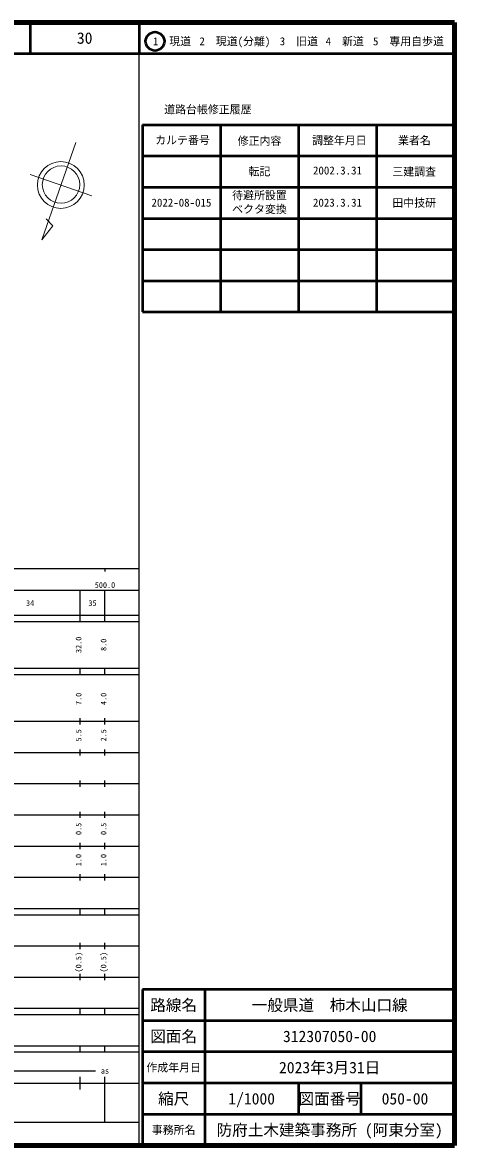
# Model space of a CAD drawing. Units: millimetres, scale not verified. Extents: x 40000 to 680000, y 20000 to 380000.
# Drawn here: x 541561 to 680000, y 20000 to 380000 of the extents above; entities that cross this region are included whole.
import ezdxf
from ezdxf.enums import TextEntityAlignment as Align

# ---------------------------------------------------------------- set-up
doc = ezdxf.new("R2010")
doc.units = ezdxf.units.MM
doc.header["$LTSCALE"] = 1000
for name, color, linetype, lineweight in [('M-BMK-SRVR', 3, 'Continuous', 13), ('M-TTL', 2, 'Continuous', 140), ('M-TTL-BAND', 7, 'Continuous', 25), ('M-TTL-FRAM', 2, 'Continuous', 50), ('M-TTL-LINE', 7, 'Continuous', 50)]:
    doc.layers.add(name, color=color, linetype=linetype, lineweight=lineweight)
doc.layers.add('M-TTL-TXT', color=7, linetype='Continuous')
doc.styles.add('ＭＳ ゴシック', font='')
doc.styles.get('ＭＳ ゴシック').set_extended_font_data('MS Gothic')

msp = doc.modelspace()

# ---------------------------------------------------------------- linework, layer by layer
at = {"layer": 'M-BMK-SRVR'}
for p, q in [((558654, 341567), (547813, 310368)), ((563813, 324424), (543976, 331317)), ((551282, 314849), (549190, 317001)), ((547813, 310368), (551282, 314849))]:
    msp.add_line(p, q, dxfattribs=at)
for centre, radius in [((553854, 327885), 7500), ((553915, 328031), 6000)]:
    msp.add_circle(centre, radius, dxfattribs=at)
at = {"layer": 'M-TTL'}
for p, q in [((680000, 380000), (40000, 380000)), ((680000, 20000), (680000, 380000)), ((40000, 20000), (680000, 20000))]:
    msp.add_line(p, q, dxfattribs=at)
at = {"layer": 'M-TTL-BAND'}
for p, q in [((579000, 20000), (579000, 370000)), ((579000, 20000), (579000, 370000)), ((40000, 205000), (579000, 205000)), ((40000, 205000), (579000, 205000)), ((568000, 205000), (568000, 204000)), ((568000, 205000), (568000, 204000)), ((68000, 198000), (579000, 198000)), ((68000, 198000), (579000, 198000)), ((560000, 188000), (560000, 198000)), ((568000, 188000), (568000, 198000)), ((40000, 190000), (579000, 190000)), ((40000, 190000), (579000, 190000)), ((40000, 188000), (579000, 188000)), ((40000, 188000), (579000, 188000)), ((40000, 173000), (579000, 173000)), ((40000, 173000), (579000, 173000)), ((560000, 171000), (560000, 173000)), ((568000, 171000), (568000, 173000)), ((40000, 171000), (579000, 171000)), ((40000, 171000), (579000, 171000)), ((40000, 156000), (579000, 156000)), ((40000, 156000), (579000, 156000)), ((560000, 155000), (560000, 157000)), ((568000, 155000), (568000, 157000)), ((46000, 146000), (579000, 146000)), ((46000, 146000), (579000, 146000)), ((560000, 145000), (560000, 147000)), ((568000, 145000), (568000, 147000)), ((560000, 135000), (560000, 137000)), ((568000, 135000), (568000, 137000)), ((52000, 136000), (579000, 136000)), ((52000, 136000), (579000, 136000)), ((46000, 126000), (579000, 126000)), ((46000, 126000), (579000, 126000)), ((560000, 125000), (560000, 127000)), ((568000, 125000), (568000, 127000)), ((52000, 116000), (579000, 116000)), ((52000, 116000), (579000, 116000)), ((560000, 115000), (560000, 117000)), ((568000, 115000), (568000, 117000)), ((46000, 106000), (579000, 106000)), ((46000, 106000), (579000, 106000)), ((560000, 105000), (560000, 107000)), ((568000, 105000), (568000, 107000)), ((40000, 96000), (579000, 96000)), ((40000, 96000), (579000, 96000)), ((40000, 94000), (579000, 94000)), ((40000, 94000), (579000, 94000)), ((560000, 94000), (560000, 96000)), ((568000, 94000), (568000, 96000)), ((49000, 84000), (579000, 84000)), ((49000, 84000), (579000, 84000)), ((560000, 83000), (560000, 85000)), ((568000, 83000), (568000, 85000)), ((40000, 74000), (579000, 74000)), ((40000, 74000), (579000, 74000)), ((560000, 73000), (560000, 75000)), ((568000, 73000), (568000, 75000)), ((40000, 64000), (579000, 64000)), ((40000, 64000), (579000, 64000)), ((40000, 62000), (579000, 62000)), ((40000, 62000), (579000, 62000)), ((560000, 62000), (560000, 64000)), ((568000, 62000), (568000, 64000)), ((40000, 52000), (579000, 52000)), ((40000, 52000), (579000, 52000)), ((560000, 50000), (560000, 52000)), ((568000, 50000), (568000, 52000)), ((40000, 50000), (579000, 50000)), ((40000, 50000), (579000, 50000)), ((71000, 44000), (565000, 44000)), ((40000, 40000), (579000, 40000)), ((40000, 40000), (579000, 40000)), ((560000, 38000), (560000, 42000)), ((568000, 27500), (568000, 42000)), ((68000, 27500), (579000, 27500)), ((68000, 27500), (579000, 27500))]:
    msp.add_line(p, q, dxfattribs=at)
at = {"layer": 'M-TTL-FRAM'}
for p, q in [((580000, 347197), (580000, 287197)), ((580000, 347197), (680000, 347197)), ((580000, 287197), (680000, 287197)), ((680000, 70000), (580000, 70000)), ((580000, 70000), (580000, 20000))]:
    msp.add_line(p, q, dxfattribs=at)
at = {"layer": 'M-TTL-LINE'}
for p, q in [((543997, 380000), (543997, 370000)), ((579000, 380000), (579000, 370000)), ((40000, 370000), (680000, 370000)), ((605000, 347197), (605000, 287197)), ((630000, 347197), (630000, 287197)), ((655000, 347197), (655000, 287197)), ((580000, 337197), (680000, 337197)), ((580000, 327197), (680000, 327197)), ((580000, 317197), (680000, 317197)), ((580000, 307197), (680000, 307197)), ((580000, 297197), (680000, 297197)), ((600000, 70000), (600000, 20000)), ((680000, 60000), (580000, 60000)), ((680000, 50000), (580000, 50000)), ((680000, 40000), (580000, 40000)), ((630000, 40000), (630000, 30000)), ((650000, 40000), (650000, 30000)), ((680000, 30000), (580000, 30000))]:
    msp.add_line(p, q, dxfattribs=at)
msp.add_circle((584031, 373958), 3000, dxfattribs=at)

# ---------------------------------------------------------------- texts
at = {"layer": 'M-TTL-BAND', "style": 'ＭＳ ゴシック'}
for s, p in [('500.0', (568000, 198195)), ('34', (544000, 192405)), ('35', (564000, 192405)), ('as', (568000, 42500))]:
    msp.add_text(s, height=1833, dxfattribs=at).set_placement(p, align=Align.BOTTOM_CENTER)
for s, p in [('32.0', (561000, 180500)), ('8.0', (569000, 180500)), ('7.0', (561000, 163174)), ('4.0', (569000, 163174)), ('5.5', (561000, 151500)), ('2.5', (569000, 151500)), ('0.5', (561000, 121500)), ('0.5', (569000, 121500)), ('1.0', (561000, 111500)), ('1.0', (569000, 111500)), ('(0.5)', (561000, 78764)), ('(0.5)', (569000, 78764))]:
    msp.add_text(s, height=1833, rotation=90, dxfattribs=at).set_placement(p, align=Align.BOTTOM_CENTER)
at = {"layer": 'M-TTL-TXT', "style": 'ＭＳ ゴシック'}
for s, height, p in [('30', 3666, (561497, 375000)), ('1\u3000現道', 2566, (589448, 373958)), ('2\u3000現道(分離)', 2566, (609619, 373958)), ('3\u3000旧道', 2566, (630121, 373958)), ('4\u3000新道', 2566, (644824, 373958)), ('5\u3000専用自歩道', 2566, (665228, 373958)), ('道路台帳修正履歴', 2566, (600968, 352113)), ('カルテ番号', 2566, (592839, 342277)), ('修正内容', 2566, (617509, 342023)), ('調整年月日', 2566, (643089, 342197)), ('業者名', 2566, (667134, 342197)), ('転記', 2566, (617500, 332245)), ('三建調査', 2566, (667077, 332189)), ('待避所設置', 2566, (617500, 324579)), ('2022-08-015', 2566, (592500, 322245)), ('ベクタ変換', 2566, (617500, 320148)), ('2023.3.31', 2566, (642500, 322245)), ('田中技研', 2566, (667077, 322189)), ('路線名', 3666, (590000, 65000)), ('路線名', 3666, (590000, 65000)), ('一般県道\u3000柿木山口線', 3666, (640000, 65000)), ('図面名', 3666, (590000, 55000)), ('図面名', 3666, (590000, 55000)), ('312307050-00', 3666, (640000, 55000)), ('2023年3月31日', 3666, (640000, 45000)), ('作成年月日', 2566, (590000, 45000)), ('作成年月日', 2566, (590000, 45000)), ('縮尺', 3666, (590000, 35000)), ('縮尺', 3666, (590000, 35000)), ('1/1000', 3666, (615000, 35000)), ('図面番号', 3666, (640000, 35000)), ('図面番号', 3666, (640000, 35000)), ('050-00', 3666, (664125, 35000)), ('事務所名', 2566, (590000, 25000)), ('事務所名', 2566, (590000, 25000)), ('防府土木建築事務所 (阿東分室)', 3666, (640000, 25000))]:
    msp.add_text(s, height=height, dxfattribs=at).set_placement(p, align=Align.MIDDLE_CENTER)
msp.add_text('2002.3.31', height=2566, dxfattribs=at).set_placement((642500, 330495), align=Align.BOTTOM_CENTER)

doc.saveas('drawing.dxf')
